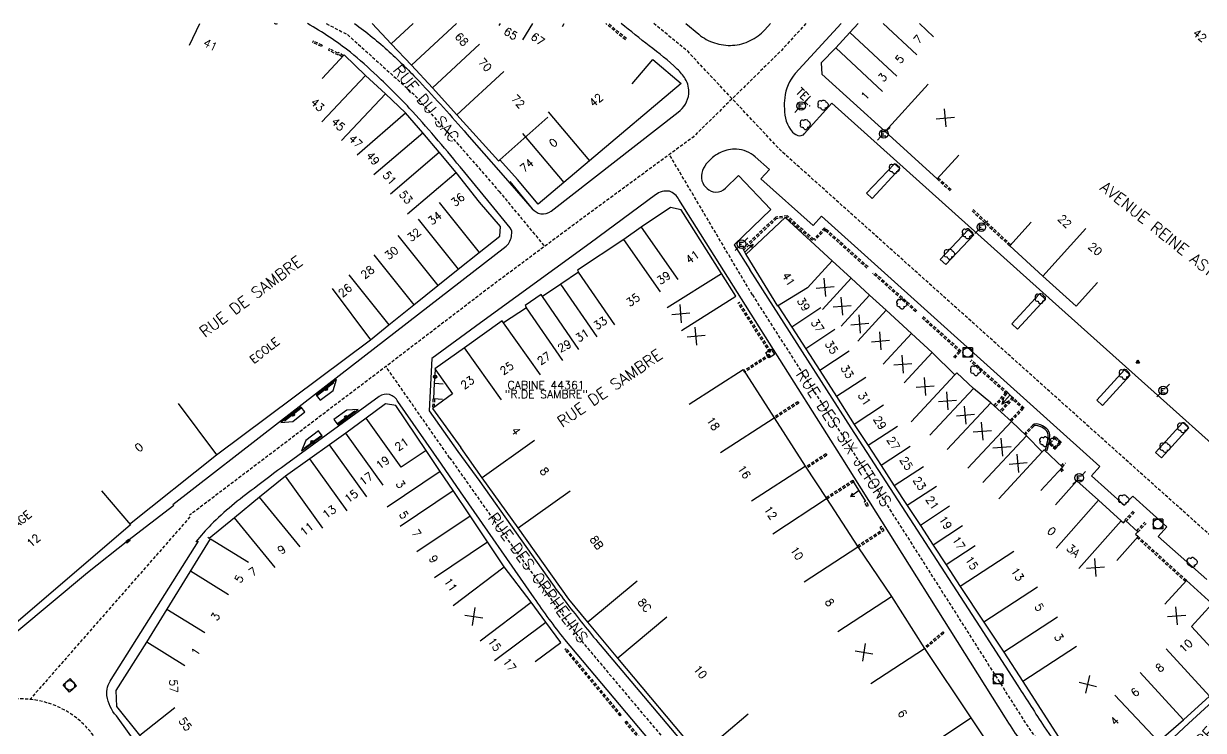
# Model space of a CAD drawing. Header units: millimetres. Extents: x 126000 to 127000, y 153000 to 154000.
# Drawn here: x 126632.5 to 126816.8, y 153889.6 to 154000 of the extents above; entities that cross this region are included whole.
import ezdxf
from ezdxf.enums import TextEntityAlignment as Align

# ---------------------------------------------------------------- set-up
doc = ezdxf.new("R2010")
doc.units = ezdxf.units.MM
doc.linetypes.add('DASHED', pattern=[0.75, 0.5, -0.25])
doc.layers.get('0').update_dxf_attribs({"linetype": 'CONTINUOUS'})
for name, color, linetype in [('W0001', 6, 'DASHED'), ('W0008', 7, 'CONTINUOUS'), ('W0100', 7, 'CONTINUOUS'), ('W0112', 1, 'DASHED'), ('W0300', 7, 'CONTINUOUS'), ('W0322', 7, 'CONTINUOUS'), ('W0400', 7, 'CONTINUOUS'), ('W0420', 7, 'CONTINUOUS'), ('W0471', 7, 'CONTINUOUS'), ('W0851', 7, 'CONTINUOUS'), ('W0984', 7, 'CONTINUOUS'), ('W0989', 7, 'CONTINUOUS'), ('W0991', 7, 'CONTINUOUS'), ('W1102', 7, 'CONTINUOUS')]:
    doc.layers.add(name, color=color, linetype=linetype)
doc.styles.get("Standard").update_dxf_attribs({"font": 'romans.shx', "width": 0.85})

# ---------------------------------------------------------------- blocks, each defined once
blk = doc.blocks.new('T400')
for p, q in [((-0.15, 0.3), (0.15, 0.3)), ((-0.15, -0.25), (-0.15, 0.3)), ((-0.15, 0.15), (0.15, 0.15)), ((-0.15, 0), (0.15, 0)), ((0.15, 0.3), (0.15, -0.25)), ((-0.15, -0.15), (0.15, -0.15)), ((-0.15, -0.25), (-0.15, -0.3)), ((-0.15, -0.3), (0.15, -0.3)), ((0.15, -0.3), (0.15, -0.25))]:
    blk.add_line(p, q)
blk = doc.blocks.new('T420')
for p, q in [((0.75, 0.75), (-0.75, 0.75)), ((-0.75, 0.75), (-0.75, -0.75)), ((0.75, 0.75), (0.75, -0.75)), ((0.75, -0.75), (-0.75, -0.75))]:
    blk.add_line(p, q)
blk.add_ellipse((0, 0), major_axis=(-0.53, 0.53), ratio=1, start_param=3.926991, end_param=10.210176)
blk = doc.blocks.new('t322o')
at = {"color": 0, "linetype": 'Continuous'}
for radius in [0.25, 0.15]:
    blk.add_circle((0, 0), radius, dxfattribs=at)
blk = doc.blocks.new('T300')
for p, q in [((-0.8, 0.51), (-0.86, 0.34)), ((-0.86, 0.34), (-0.86, 0.17)), ((-0.86, 0.17), (-0.74, 0.06)), ((-0.69, 0.63), (-0.8, 0.51)), ((-0.8, -0.06), (-0.74, 0.06)), ((-0.74, 0.06), (-0.69, 0.11)), ((-0.57, 0.69), (-0.69, 0.63)), ((-0.46, 0.69), (-0.57, 0.69)), ((-0.29, 0.63), (-0.46, 0.69)), ((-0.29, 0.63), (-0.17, 0.74)), ((-0.23, 0.57), (-0.29, 0.63)), ((-0.17, 0.74), (-0.06, 0.8)), ((-0.06, 0.8), (0.06, 0.8)), ((0.06, 0.8), (0.23, 0.74)), ((0.23, 0.74), (0.34, 0.63)), ((0.34, 0.63), (0.4, 0.51)), ((0.46, 0.46), (0.34, 0.46)), ((0.4, 0.51), (0.4, 0.46)), ((0.57, 0.4), (0.46, 0.46)), ((0.57, 0.4), (0.69, 0.29)), ((0.69, 0.29), (0.74, 0.17)), ((0.74, 0.06), (0.69, -0.17)), ((0.74, 0.17), (0.74, 0.06)), ((-0.8, -0.17), (-0.8, -0.06)), ((-0.8, -0.23), (-0.8, -0.17)), ((-0.74, -0.34), (-0.8, -0.23)), ((-0.69, -0.4), (-0.74, -0.34)), ((-0.51, -0.46), (-0.69, -0.4)), ((-0.4, -0.46), (-0.51, -0.46)), ((-0.4, -0.46), (-0.34, -0.46)), ((-0.34, -0.46), (-0.34, -0.4)), ((-0.34, -0.51), (-0.34, -0.46)), ((-0.29, -0.63), (-0.34, -0.51)), ((-0.17, -0.74), (-0.29, -0.63)), ((-0.06, -0.8), (-0.17, -0.74)), ((0.06, -0.8), (-0.06, -0.8)), ((0.17, -0.74), (0.06, -0.8)), ((0.23, -0.69), (0.17, -0.74)), ((0.29, -0.46), (0.23, -0.46)), ((0.29, -0.63), (0.23, -0.69)), ((0.46, -0.4), (0.29, -0.46)), ((0.34, -0.51), (0.29, -0.63)), ((0.34, -0.51), (0.34, -0.46)), ((0.57, -0.34), (0.46, -0.4)), ((0.63, -0.29), (0.57, -0.34)), ((0.69, -0.17), (0.63, -0.29))]:
    blk.add_line(p, q)
blk = doc.blocks.new('T471')
for p, q in [((-0.333334, 0.333334), (-0.333334, -0.333334)), ((-0.333334, 0.333334), (0.333334, 0.333334)), ((-0.333334, 0), (0, 0)), ((0.500001, 0.500001), (1.000002, 1.000002)), ((-0.500001, -0.500001), (-1.000002, -1.000002)), ((-0.333334, -0.333334), (0.333334, -0.333334))]:
    blk.add_line(p, q)
blk.add_ellipse((0, 0), major_axis=(0.471405, 0.471405), ratio=1, start_param=5.4977871438, end_param=11.780972451)
blk = doc.blocks.new('T851')
for p, q in [((-0.25, -0.15), (0, 0.32)), ((0, 0.32), (0.25, -0.15)), ((-0.25, -0.15), (0.25, -0.15))]:
    blk.add_line(p, q)
for major_axis in [(-0.106, 0.106), (-0.0354, 0.0354), (-0.0236, 0.0236)]:
    blk.add_ellipse((0, 0), major_axis=major_axis, ratio=1, start_param=3.926991, end_param=10.210176)
blk = doc.blocks.new('t112o')
at = {"color": 0, "linetype": 'Continuous'}
for p, q in [((-0.5, 0.5), (0.5, 0.5)), ((-0.5, -0.5), (-0.5, 0.5)), ((0.5, 0.5), (0.5, -0.5)), ((0.5, -0.5), (-0.5, -0.5))]:
    blk.add_line(p, q, dxfattribs=at)
blk = doc.blocks.new('t991o')
at = {"color": 0, "linetype": 'Continuous'}
for p, q in [((-1, 1), (1, -1)), ((-1, -1), (1, 1))]:
    blk.add_line(p, q, dxfattribs=at)

msp = doc.modelspace()

# ---------------------------------------------------------------- linework, layer by layer
at = {"layer": 'W0001', "flags": 128}
for points in [[(126754.67, 154000), (126750.64, 153995.6), (126743.16, 153988.27), (126737.05, 153982.28), (126733.35, 153979.56), (126723.02, 153971.99), (126717.91, 153968.22), (126713.86, 153965.21), (126705.87, 153959.28), (126689.07, 153946.46), (126658.39, 153923.23), (126658.39, 153923.23)], [(126679.75, 154000), (126683.06, 153998.29), (126693.52, 153988.88), (126701.18, 153980.2), (126706.73, 153973.83), (126706.73, 153973.83)], [(126888.49, 153872.09), (126842.56, 153901.3), (126835.56, 153905.77), (126829.52, 153909.63), (126750.8, 153980.13), (126743.16, 153988.27), (126736.26, 153995.62), (126732.39, 153998.81), (126730.89, 154000)], [(126746.32, 153957.64), (126736.63, 153974.01), (126733.35, 153979.56), (126733.35, 153979.56)], [(126706.73, 153973.83), (126710.21, 153969.62), (126713.86, 153965.21), (126713.86, 153965.21)], [(126746.32, 153957.64), (126749.62, 153952.47), (126771, 153919.1), (126788.9, 153890.92), (126792.52, 153885.63), (126795.98, 153881.23), (126798.85, 153878.15), (126804.2, 153874.31), (126804.2, 153874.31)], [(126699.02, 153932.22), (126693.39, 153940.28), (126689.07, 153946.46), (126689.07, 153946.46)], [(126699.02, 153932.22), (126707.89, 153919.68), (126719.77, 153903.43), (126749.05, 153868.65), (126777.82, 153834.82), (126779.9, 153833.1), (126784.81, 153828.07), (126799.42, 153815.93), (126818.6, 153800.18), (126820.8, 153798.36), (126820.8, 153798.36)], [(126658.45, 153922.99), (126633.46, 153894.49)]]:
    msp.add_lwpolyline(points, dxfattribs=at)
msp.add_lwpolyline([(126653.08, 153876.47), (126643.08, 153889.22, 0.365728), (126625.49, 153892.88), (126618.45, 153888.18, -0.307291), (126607.63, 153889.26), (126598.16, 153898.84)], format="xyb", dxfattribs=at)
at = {"layer": 'W0008', "flags": 128}
for points in [[(126704.98, 153972.36), (126700.64, 153977.64, 0.0165), (126692.72, 153986.82, 0.0144), (126687.7, 153991.83, 0.0213), (126683.51, 153995.54, 0.035239), (126676.82, 154000, 0.008)], [(126684.14, 154000, -0.032707), (126689.59, 153995.6, -0.0178), (126694.31, 153990.95, -0.0102), (126701.72, 153982.75), (126707.02, 153976.72), (126711.93, 153971.1), (126711.93, 153971.1)], [(126708.42, 153975.34), (126711.93, 153971.1, 0.1755), (126713.25, 153970.31, 0.205), (126714.87, 153970.72), (126734.72, 153986.16, 0.199), (126736.4, 153989.02, 0.154), (126735.84, 153991.37, 0.0683), (126734.57, 153992.91, 0.0297), (126730.21, 153996.51, 0.003607), (126725.82, 154000, 0.0167)], [(126735.93, 154000), (126737.95, 153998.33, 0.093), (126740.41, 153996.98, 0.0954), (126743.23, 153996.61, 0.0958), (126745.99, 153997.34, 0.095), (126748.26, 153999.01), (126749.17, 154000, 0.2049)], [(126760.17, 154000), (126753.02, 153992.19, 0.1504), (126751.37, 153988.41, 0.0446), (126751.31, 153986.71, 0.1883), (126752.59, 153983.05, 0.1935), (126753.72, 153982.49, 0.2059), (126754.43, 153982.77), (126758.75, 153987.57), (126793.2, 153956.64), (126836.37, 153918.02)], [(126817.33, 153913.23), (126809.72, 153919.94), (126811.06, 153921.42), (126805.73, 153926.2), (126804.39, 153924.8), (126799.27, 153929.4), (126800.58, 153930.86), (126757.1, 153969.94), (126755.79, 153968.46), (126747.66, 153975.75), (126749, 153977.2), (126746.77, 153979.21, 0.1682), (126743.84, 153980.39, 0.1201), (126741.42, 153979.93, 0.1108), (126739.38, 153978.39, 0.2466), (126738.42, 153975.47, 0.1439), (126739.24, 153974.25, 0.1666), (126740.58, 153973.68, 0.1995), (126742.13, 153974.32), (126744.13, 153976.28), (126749.21, 153970.98), (126743.46, 153965.48), (126745.9, 153961.63), (126745.9, 153961.63)], [(126655.77, 153924.89), (126672.27, 153937.7), (126685.48, 153947.93), (126707.87, 153965.27, 0.1978), (126708.69, 153966.98, 0.2042), (126708.5, 153968.13), (126704.99, 153972.36), (126704.99, 153972.36)], [(126746.75, 153953.66), (126734.84, 153972.55, 0.1809), (126733.35, 153973.83, 0.2142), (126731.18, 153973.25), (126720.95, 153965.72), (126703.86, 153953.3), (126696.24, 153947.7), (126695.83, 153939.56), (126700.3, 153933.2), (126700.3, 153933.2)], [(126745.89, 153961.63), (126754.11, 153948.74), (126761.69, 153936.91), (126781.85, 153905.81), (126787.81, 153896.58, 0.0032), (126791.91, 153890.22, 0.0113), (126794.83, 153886.02, 0.0119), (126798.1, 153881.78, 0.0655), (126799.96, 153879.86, 0.153), (126801.37, 153879.28, 0.1879), (126802.42, 153879.64), (126810.6, 153887.14), (126814.44, 153890.73), (126814.44, 153890.73)], [(126700.3, 153933.2), (126703.74, 153928.49), (126715.07, 153912.48, 0.0105), (126717.34, 153909.46, 0.0106), (126722.51, 153903.02), (126734.91, 153888.31), (126759.09, 153859.65), (126765.55, 153851.97, 0.0038), (126770.64, 153845.98, 0.0121), (126774.69, 153841.5), (126778.85, 153837.15, 0.3969), (126780.2, 153837.29), (126780.46, 153837.73), (126801.04, 153872.39, 0.31), (126800.86, 153873.42), (126797.74, 153876.44, -0.0256), (126793.86, 153880.68, -0.0145), (126790.21, 153885.24, -0.0199), (126785.88, 153891.61), (126760.16, 153932.39), (126746.75, 153953.66), (126746.75, 153953.66)], [(126697.73, 153931.23), (126690.95, 153940.99, 0.1679), (126689.65, 153942.09, 0.219), (126688.03, 153941.76), (126673.37, 153931.11, 0.0053), (126668.47, 153927.43, 0.0386), (126661.73, 153921.76, 0.016), (126659.39, 153919.11), (126659.39, 153919.11)], [(126725.75, 153796.84), (126729.6, 153798.69), (126741.33, 153803.8, 0.0385), (126744.36, 153805.42), (126753.26, 153811.06, 0.0143), (126758.04, 153814.17, 0.0118), (126760.21, 153815.82, 0.0103), (126764.69, 153819.51, 0.0179), (126769.7, 153824.12, -0.0089), (126774.11, 153828.52, 0.0753), (126776.1, 153830.71, 0.0543), (126776.78, 153832.48), (126772.67, 153837.5), (126739.02, 153877.64), (126717.03, 153903.85, -0.0222), (126712.25, 153910.32), (126700.71, 153926.87), (126697.73, 153931.23), (126697.73, 153931.23)], [(126814.44, 153890.73), (126827.46, 153902.64, 0.2515)]]:
    msp.add_lwpolyline(points, format="xyb", dxfattribs=at)
for points in [[(126764.16, 153973.53), (126765.04, 153972.71), (126769.36, 153977.36), (126768.5, 153978.12), (126764.16, 153973.53), (126764.16, 153973.53)], [(126780.01, 153967.8), (126780.91, 153967.01), (126776.54, 153962.37), (126775.66, 153963.16), (126780.01, 153967.8), (126780.01, 153967.8)], [(126791.17, 153957.79), (126792.06, 153956.97), (126787.75, 153952.28), (126786.85, 153953.11), (126791.17, 153957.79), (126791.17, 153957.79)], [(126804.45, 153945.94), (126805.35, 153945.11), (126801.03, 153940.39), (126800.14, 153941.23), (126804.45, 153945.94), (126804.45, 153945.94)], [(126678.15, 153941.97), (126678.8, 153941.18), (126680.82, 153942.72), (126681.37, 153944.45), (126678.15, 153941.97), (126678.15, 153941.97)], [(126672.67, 153937.7), (126674.52, 153937.88), (126676.4, 153939.36), (126675.8, 153940.13), (126672.67, 153937.7), (126672.67, 153937.7)], [(126684.74, 153939.74), (126682.96, 153939.65), (126680.94, 153938.2), (126681.54, 153937.38), (126684.74, 153939.74), (126684.74, 153939.74)], [(126813.58, 153937.7), (126814.49, 153936.9), (126810.21, 153932.22), (126809.29, 153933.03), (126813.58, 153937.7), (126813.58, 153937.7)], [(126678.52, 153936.42), (126676.55, 153934.93), (126675.89, 153933.27), (126679.12, 153935.62), (126678.52, 153936.42), (126678.52, 153936.42)]]:
    msp.add_lwpolyline(points, dxfattribs=at)
at = {"layer": 'W0008'}
for points in [[(126655.94, 153924.78), (126648.76, 153919.22), (126642.46, 153914.27), (126631.43, 153905.05), (126628.74, 153902.75), (126628.13, 153902.2), (126616.38, 153891.86, -0.323171), (126613.83, 153891.7), (126607.26, 153897.4), (126601.52, 153902.57)], [(126656.29, 153878.73), (126650.32, 153887.23), (126648.93, 153889.14), (126646.97, 153891.91, -0.146749), (126645.46, 153895.07, -0.161615), (126646.14, 153897.6), (126659.77, 153919.2)]]:
    msp.add_lwpolyline(points, format="xyb", dxfattribs=at)
at = {"layer": 'W0100'}
for p, q in [((126745.13, 153964.33), (126746.46, 153965.58)), ((126745.89, 153965.31), (126746.46, 153965.58)), ((126746.46, 153965.58), (126746.13, 153965.03)), ((126786.57, 153942.02), (126785.28, 153940.6)), ((126785.61, 153941.63), (126785.28, 153940.6)), ((126785.28, 153940.6), (126786.29, 153941.07)), ((126763.01, 153927.08), (126761.69, 153926.18)), ((126761.69, 153926.18), (126761.98, 153926.76)), ((126761.69, 153926.18), (126762.34, 153926.24))]:
    msp.add_line(p, q, dxfattribs=at)
at = {"layer": 'W0100', "flags": 128}
for points in [[(126686.91, 154000), (126689.9, 153996.85), (126693.06, 153993.49), (126696.33, 153989.98), (126700.15, 153985.76), (126706.65, 153978.57), (126706.86, 153978.75), (126709.62, 153975.64), (126709.62, 153975.64)], [(126716.64, 153999.53), (126716.93, 154000)], [(126762.86, 154000), (126761.54, 153998.59), (126759.35, 153996.24), (126757.07, 153993.89), (126757.19, 153992.11), (126767.08, 153983.13), (126775.19, 153975.75), (126778.56, 153979.44), (126778.56, 153979.44)], [(126703.7, 153972.13), (126700.04, 153976.75), (126697.4, 153979.92), (126694.82, 153982.94), (126692.12, 153986.07), (126688.98, 153989.02), (126685.89, 153991.92), (126682.52, 153995.1), (126679.09, 153991.45), (126679.09, 153991.45)], [(126727.54, 153990.59), (126730.78, 153994.4), (126735.2, 153990.64), (126720.89, 153978.58), (126716.85, 153975.21), (126712.85, 153971.82), (126709.62, 153975.64), (126709.62, 153975.64)], [(126712.85, 153971.82), (126709.62, 153975.64), (126709.62, 153975.64)], [(126648.99, 153921.82), (126662.6, 153932.68), (126686.65, 153950.61), (126689.53, 153952.99), (126693.42, 153956.08), (126697.17, 153959.13), (126700.34, 153961.66), (126703.62, 153964.27), (126706.88, 153966.81), (126706.97, 153968.34), (126703.71, 153972.13), (126703.71, 153972.13)], [(126743.72, 153957.43), (126741.47, 153960.99), (126735.18, 153970.93), (126733.53, 153971.28), (126728.96, 153968.23), (126726.22, 153966.31), (126718.98, 153961.49), (126719.17, 153961.21), (126716.4, 153959.33), (126713.52, 153957.38), (126713.32, 153957.68), (126710.8, 153955.98), (126711.04, 153955.63), (126707.42, 153953.3), (126707.23, 153953.57), (126701.35, 153949.4), (126696.72, 153946.11), (126699.49, 153942.21), (126696.33, 153939.9), (126700.75, 153933.81), (126700.75, 153933.81)], [(126791.37, 153927.09), (126794.78, 153930.75), (126791.89, 153933.44), (126791.61, 153933.13), (126789.13, 153935.65), (126786.79, 153937.9), (126783.57, 153940.8), (126780.87, 153943.03), (126778.25, 153945.45), (126777.96, 153945.14), (126774.4, 153948.67), (126771.17, 153951.63), (126767.2, 153955.24), (126764.63, 153957.6), (126761.75, 153960.25), (126758.8, 153962.94), (126751.46, 153969.71), (126745.28, 153963.94), (126750.24, 153955.86), (126750.24, 153955.86)], [(126789.89, 153968.99), (126786.52, 153965.29), (126791.7, 153960.59), (126796.88, 153955.87), (126800.24, 153959.56), (126800.24, 153959.56)], [(126744.83, 153964.89), (126745.28, 153963.94), (126745.28, 153963.94)], [(126750.32, 153955.88), (126752.46, 153952.61), (126754.64, 153949.24), (126756.86, 153945.85), (126759.46, 153941.78), (126762.23, 153937.42), (126764.4, 153934.11), (126766.42, 153931), (126768.49, 153927.84), (126770.49, 153924.76), (126772.56, 153921.65), (126774.58, 153918.59), (126776.57, 153915.48), (126778.8, 153912.12), (126782.49, 153906.55), (126785.6, 153901.84), (126788.56, 153897.27), (126794.11, 153888.7)], [(126736.46, 153940.57), (126744.86, 153945.99), (126749.74, 153938.43), (126754.58, 153930.91), (126757.87, 153925.83), (126762.78, 153918.31), (126768.03, 153910.55), (126773.19, 153902.43), (126780.44, 153891.59), (126787.54, 153881)], [(126697.88, 153941.32), (126696.53, 153941.41), (126696.68, 153943.85), (126698.03, 153943.76), (126698.03, 153943.76)], [(126786.92, 153941.69), (126786.21, 153942.35), (126786.21, 153942.35)], [(126697.56, 153930.07), (126695.35, 153933.37), (126690.6, 153940.39), (126689.01, 153940.61), (126685.98, 153938.39), (126682.79, 153936.06), (126680.26, 153934.24), (126677.17, 153932.03), (126673.38, 153929.32), (126669.33, 153926.05), (126665.41, 153922.82), (126661.47, 153919.61), (126661.22, 153919.79), (126661.22, 153919.79)], [(126738.04, 153885.7), (126725.29, 153900.93), (126720.61, 153906.54), (126717.62, 153910.13), (126709.7, 153921.25), (126704.11, 153929.1), (126700.75, 153933.81), (126700.75, 153933.81)], [(126712.39, 153900.38), (126716.39, 153903.38), (126714.05, 153906.54), (126711.78, 153909.65), (126707.56, 153915.16), (126704.95, 153919.07), (126702.23, 153923.15), (126699.59, 153927.08), (126697.56, 153930.07), (126697.56, 153930.07)], [(126764.01, 153925.47), (126762.02, 153928.68), (126762.02, 153928.68)], [(126793.68, 153924.87), (126796.99, 153928.62), (126800.41, 153925.6), (126803.91, 153922.39), (126804.27, 153922.05), (126804.6, 153922.42), (126806.51, 153920.63), (126806.18, 153920.27), (126806.58, 153919.91), (126803.27, 153916.17), (126803.27, 153916.17)], [(126813.67, 153891.31), (126817.72, 153895.01), (126821.61, 153898.58), (126825.57, 153902.14), (126818.15, 153909.4), (126814.12, 153913.05), (126810.77, 153909.35), (126810.77, 153909.35)], [(126809.78, 153887.89), (126813.67, 153891.31), (126813.67, 153891.31)]]:
    msp.add_lwpolyline(points, dxfattribs=at)
at = {"layer": 'W0100'}
for points in [[(126644.63, 153927.05), (126649.18, 153921.73), (126630.87, 153906.08), (126627.32, 153902.9), (126623.65, 153899.54), (126620.96, 153897.26), (126620.89, 153897.31), (126615.6, 153892.61), (126609.23, 153898.72), (126609.12, 153898.59), (126609.04, 153898.66), (126608.98, 153898.58), (126603.65, 153903.31), (126608.3, 153908.54)], [(126662.37, 153884.64), (126656.7, 153880.54), (126654.02, 153884.24), (126650.6, 153888.89), (126647.04, 153893.4), (126646.9, 153895.89), (126651.69, 153903.42), (126661.66, 153919.58), (126667.62, 153915.91)]]:
    msp.add_lwpolyline(points, dxfattribs=at)
at = {"layer": 'W0112'}
for p, q in [((126726.47, 153997.47), (126723.42, 154000)), ((126726.63, 153997.66), (126723.82, 154000)), ((126678.98, 153996.4), (126677.61, 153997.05)), ((126679.09, 153996.63), (126677.72, 153997.28)), ((126681.64, 153995.06), (126680.1, 153995.85)), ((126681.56, 153995.38), (126680.22, 153996.07)), ((126681.65, 153995.51), (126681.56, 153995.38)), ((126681.71, 153995.16), (126681.64, 153995.06)), ((126682.41, 153994.99), (126681.65, 153995.51)), ((126682.24, 153994.8), (126681.71, 153995.16)), ((126775.36, 153975.93), (126777.5, 153973.97)), ((126775.19, 153975.75), (126777.33, 153973.79)), ((126780.64, 153970.77), (126786.52, 153965.29)), ((126780.81, 153970.95), (126786.69, 153965.47)), ((126749.96, 153969.78), (126744.83, 153964.89)), ((126750.13, 153969.6), (126745, 153964.7)), ((126751.78, 153969.99), (126749.96, 153969.78)), ((126751.81, 153969.74), (126749.99, 153969.53)), ((126755.73, 153966.11), (126751.61, 153969.8)), ((126755.9, 153966.29), (126751.78, 153969.99)), ((126757.56, 153968.13), (126755.9, 153966.29)), ((126757.75, 153967.96), (126756.08, 153966.12)), ((126764.21, 153961.82), (126757.4, 153967.95)), ((126764.38, 153962.01), (126757.56, 153968.13)), ((126772, 153955.18), (126765.28, 153961.19)), ((126771.83, 153955), (126765.11, 153961.01)), ((126749.01, 153948.68), (126744.08, 153956.36)), ((126749.22, 153948.82), (126744.29, 153956.49)), ((126778.77, 153948.69), (126772.7, 153954.15)), ((126778.94, 153948.88), (126772.87, 153954.33)), ((126748.94, 153948.35), (126744.99, 153945.8)), ((126777.75, 153947.94), (126778.76, 153949.04)), ((126777.93, 153947.77), (126778.94, 153948.88)), ((126749.07, 153948.14), (126745.12, 153945.59)), ((126786.04, 153942.17), (126780.33, 153947.29)), ((126786.21, 153942.35), (126780.5, 153947.48)), ((126696.42, 153941.39), (126696.33, 153939.92)), ((126696.67, 153941.38), (126696.58, 153939.9)), ((126753.43, 153940.97), (126749.67, 153938.54)), ((126784.07, 153940.35), (126786.03, 153942.52)), ((126784.26, 153940.18), (126786.21, 153942.35)), ((126786.92, 153941.69), (126784.98, 153939.53)), ((126787.11, 153941.52), (126785.16, 153939.37)), ((126788.6, 153939.8), (126786.75, 153941.51)), ((126788.77, 153939.98), (126786.92, 153941.69)), ((126753.56, 153940.76), (126749.81, 153938.33)), ((126786.6, 153938.08), (126788.59, 153940.15)), ((126786.78, 153937.91), (126788.77, 153939.98)), ((126790.11, 153937.32), (126788.8, 153935.96)), ((126790.29, 153937.15), (126788.98, 153935.79)), ((126790.35, 153937.47), (126790.11, 153937.32)), ((126790.43, 153937.24), (126790.29, 153937.15)), ((126790.64, 153937.51), (126790.35, 153937.47)), ((126790.63, 153937.26), (126790.43, 153937.24)), ((126790.9, 153937.22), (126790.63, 153937.26)), ((126790.97, 153937.46), (126790.64, 153937.51)), ((126791.2, 153937.11), (126790.9, 153937.22)), ((126791.3, 153937.34), (126790.97, 153937.46)), ((126791.51, 153936.97), (126791.2, 153937.11)), ((126791.62, 153937.19), (126791.3, 153937.34)), ((126791.89, 153937.05), (126791.62, 153937.19)), ((126791.76, 153936.83), (126791.51, 153936.97)), ((126791.98, 153936.69), (126791.76, 153936.83)), ((126792.13, 153936.89), (126791.89, 153937.05)), ((126792.16, 153936.53), (126791.98, 153936.69)), ((126792.33, 153936.71), (126792.13, 153936.89)), ((126792.3, 153936.37), (126792.16, 153936.53)), ((126792.4, 153936.2), (126792.3, 153936.37)), ((126792.5, 153936.52), (126792.33, 153936.71)), ((126792.47, 153936.01), (126792.4, 153936.2)), ((126792.51, 153935.78), (126792.47, 153936.01)), ((126792.47, 153935.02), (126792.5, 153935.28)), ((126792.63, 153936.3), (126792.5, 153936.52)), ((126792.5, 153935.28), (126792.52, 153935.54)), ((126792.52, 153935.54), (126792.51, 153935.78)), ((126792.71, 153936.07), (126792.63, 153936.3)), ((126792.76, 153935.81), (126792.71, 153936.07)), ((126793.53, 153935.56), (126792.72, 153934.73)), ((126792.75, 153935.26), (126792.77, 153935.54)), ((126792.77, 153935.54), (126792.76, 153935.81)), ((126793.71, 153935.38), (126792.9, 153934.55)), ((126794.44, 153934.43), (126793.37, 153935.37)), ((126794.61, 153934.61), (126793.53, 153935.56)), ((126792.07, 153933.36), (126792.17, 153933.68)), ((126792.17, 153933.68), (126792.26, 153934.01)), ((126792.26, 153934.01), (126792.34, 153934.34)), ((126792.31, 153933.28), (126792.4, 153933.61)), ((126792.34, 153934.34), (126792.42, 153934.68)), ((126792.4, 153933.61), (126792.5, 153933.95)), ((126792.42, 153934.68), (126792.47, 153935.02)), ((126792.5, 153933.95), (126792.59, 153934.28)), ((126792.59, 153934.28), (126792.66, 153934.63)), ((126792.66, 153934.63), (126792.72, 153934.98)), ((126792.72, 153934.98), (126792.75, 153935.26)), ((126792.74, 153934.31), (126793.6, 153933.58)), ((126792.9, 153934.5), (126793.76, 153933.77)), ((126793.42, 153933.75), (126794.43, 153934.79)), ((126793.6, 153933.58), (126794.61, 153934.61)), ((126757.8, 153932.81), (126754.66, 153930.79)), ((126757.93, 153932.6), (126754.79, 153930.58)), ((126794.69, 153930.02), (126794.44, 153930.42)), ((126794.57, 153930.89), (126795.01, 153931.52)), ((126794.9, 153930.15), (126794.65, 153930.55)), ((126794.78, 153930.75), (126795.21, 153931.38)), ((126762.02, 153928.68), (126757.8, 153925.93)), ((126762.15, 153928.47), (126757.94, 153925.72)), ((126764.22, 153924.65), (126763.8, 153925.34)), ((126764.44, 153924.78), (126764.01, 153925.47)), ((126805.78, 153923.87), (126804.51, 153922.5)), ((126805.97, 153923.7), (126804.69, 153922.33)), ((126762.7, 153918.43), (126766.55, 153920.94)), ((126762.84, 153918.22), (126766.89, 153920.86)), ((126766.55, 153920.94), (126766.26, 153921.39)), ((126766.89, 153920.86), (126766.47, 153921.53)), ((126806.36, 153920.78), (126807.63, 153922.14)), ((126806.54, 153920.61), (126807.81, 153921.97)), ((126813.96, 153912.87), (126806.41, 153919.73)), ((126814.13, 153913.05), (126806.58, 153919.91)), ((126776.07, 153905.01), (126773.13, 153902.53)), ((126776.23, 153904.82), (126773.28, 153902.33)), ((126725.65, 153891.92), (126717.04, 153902.3)), ((126725.84, 153892.08), (126717.23, 153902.45)), ((126730.31, 153886.71), (126726.65, 153891.09)), ((126730.12, 153886.55), (126726.45, 153890.93))]:
    msp.add_line(p, q, dxfattribs=at)
for points in [[(126671.96, 153999.84), (126671.64, 154000)], [(126672.03, 154000), (126671.96, 153999.84)], [(126677.72, 153997.28), (126677.61, 153997.05)], [(126679.09, 153996.63), (126678.98, 153996.4)], [(126680.22, 153996.07), (126680.1, 153995.85)], [(126682.41, 153994.99), (126682.41, 153994.99)], [(126744.08, 153956.36), (126744.29, 153956.49)], [(126749.07, 153948.14), (126748.94, 153948.35)], [(126749.01, 153948.68), (126749.22, 153948.82)], [(126745.12, 153945.59), (126744.99, 153945.8)], [(126753.43, 153940.97), (126753.56, 153940.76)], [(126749.67, 153938.54), (126749.81, 153938.33)], [(126757.8, 153932.81), (126757.93, 153932.6)], [(126762.02, 153928.68), (126762.15, 153928.47)], [(126757.8, 153925.93), (126757.94, 153925.72)], [(126763.8, 153925.34), (126764.01, 153925.47)], [(126764.22, 153924.65), (126764.44, 153924.78)], [(126766.26, 153921.39), (126766.47, 153921.53)], [(126762.7, 153918.43), (126762.78, 153918.31)], [(126776.07, 153905.01), (126776.23, 153904.82)], [(126717.04, 153902.3), (126717.23, 153902.45)], [(126773.17, 153902.47), (126773.28, 153902.33)], [(126725.65, 153891.92), (126725.84, 153892.08)], [(126726.45, 153890.93), (126726.65, 153891.09)]]:
    msp.add_lwpolyline(points, dxfattribs=at)
at = {"layer": 'W0322', "flags": 128}
for points in [[(126696.68, 153943.85), (126696.82, 153945.92), (126696.82, 153945.92)], [(126680.94, 153943.93), (126678.37, 153941.94), (126678.37, 153941.94)], [(126675.77, 153939.91), (126673.23, 153937.93), (126673.23, 153937.93)], [(126681.57, 153937.61), (126684.2, 153939.54), (126684.2, 153939.54)], [(126676.27, 153933.73), (126678.91, 153935.63), (126678.91, 153935.63)]]:
    msp.add_lwpolyline(points, dxfattribs=at)
at = {"layer": 'W1102', "flags": 128}
for points in [[(126658.36, 153996.62), (126659.98, 154000)], [(126693.31, 154000), (126689.9, 153996.85), (126689.9, 153996.85)], [(126700.1, 154000), (126693.06, 153993.49), (126693.06, 153993.49)], [(126706.77, 153999.7), (126706.96, 154000)], [(126710.45, 153997.45), (126712.01, 154000)], [(126766.73, 154000), (126772, 153995.13), (126772, 153995.13)], [(126774.62, 153997.96), (126772.4, 154000)], [(126768.89, 153991.81), (126761.54, 153998.59), (126761.54, 153998.59)], [(126703.68, 153996.77), (126696.33, 153989.98), (126696.33, 153989.98)], [(126766.66, 153989.42), (126759.35, 153996.24), (126759.35, 153996.24)], [(126707.5, 153992.54), (126700.15, 153985.76), (126700.15, 153985.76)], [(126679.04, 153984.64), (126685.89, 153991.92), (126685.89, 153991.92)], [(126682.13, 153981.73), (126688.98, 153989.02), (126688.98, 153989.02)], [(126773.8, 153990.53), (126767.08, 153983.13), (126767.08, 153983.13)], [(126684.55, 153979.53), (126692.12, 153986.07), (126692.12, 153986.07)], [(126706.86, 153978.75), (126714.35, 153985.38), (126714.35, 153985.38)], [(126714.43, 153986.22), (126720.89, 153978.58), (126720.89, 153978.58)], [(126687.2, 153976.46), (126694.82, 153982.94), (126694.82, 153982.94)], [(126710.4, 153982.84), (126716.85, 153975.21), (126716.85, 153975.21)], [(126689.78, 153973.44), (126697.4, 153979.92), (126697.4, 153979.92)], [(126692.42, 153970.28), (126700.04, 153976.75), (126700.04, 153976.75)], [(126697.37, 153972.08), (126703.62, 153964.27), (126703.62, 153964.27)], [(126694.08, 153969.46), (126700.34, 153961.66), (126700.34, 153961.66)], [(126690.92, 153966.93), (126697.17, 153959.13), (126697.17, 153959.13)], [(126728.96, 153968.23), (126734.69, 153960.03), (126734.69, 153960.03)], [(126791.7, 153960.59), (126798.42, 153967.99), (126798.42, 153967.99)], [(126731.95, 153958.12), (126726.22, 153966.31), (126726.22, 153966.31)], [(126687.17, 153963.88), (126693.42, 153956.08), (126693.42, 153956.08)], [(126758.8, 153962.94), (126754.93, 153958.74)], [(126724.82, 153952.96), (126719.17, 153961.21), (126719.17, 153961.21)], [(126683.28, 153960.79), (126689.53, 153952.99), (126689.53, 153952.99)], [(126722.05, 153951.09), (126716.4, 153959.33), (126716.4, 153959.33)], [(126733.01, 153955.65), (126741.47, 153960.99), (126741.47, 153960.99)], [(126757.26, 153955.34), (126761.75, 153960.25), (126761.75, 153960.25)], [(126680.68, 153958.63), (126686.65, 153950.61), (126686.65, 153950.61)], [(126719.18, 153949.14), (126713.52, 153957.38), (126713.52, 153957.38)], [(126735.26, 153952.09), (126743.72, 153957.43), (126743.72, 153957.43)], [(126754.93, 153958.74), (126750.24, 153955.86), (126750.24, 153955.86)], [(126760.18, 153952.74), (126764.63, 153957.6), (126764.63, 153957.6)], [(126716.69, 153947.39), (126711.04, 153955.63), (126711.04, 153955.63)], [(126757.02, 153955.6), (126752.46, 153952.61), (126752.46, 153952.61)], [(126762.77, 153950.41), (126767.2, 153955.24), (126767.2, 153955.24)], [(126713.21, 153945.14), (126707.42, 153953.3), (126707.42, 153953.3)], [(126759.21, 153952.22), (126754.64, 153949.24), (126754.64, 153949.24)], [(126766.77, 153946.83), (126771.17, 153951.63), (126771.17, 153951.63)], [(126707.13, 153941.24), (126701.35, 153949.4), (126701.35, 153949.4)], [(126761.43, 153948.84), (126756.86, 153945.85), (126756.86, 153945.85)], [(126770.04, 153943.91), (126774.4, 153948.67), (126774.4, 153948.67)], [(126764.03, 153944.76), (126759.46, 153941.78), (126759.46, 153941.78)], [(126771.14, 153937.83), (126777.96, 153945.14), (126777.96, 153945.14)], [(126774.05, 153935.72), (126780.87, 153943.03), (126780.87, 153943.03)], [(126776.75, 153933.49), (126783.57, 153940.8), (126783.57, 153940.8)], [(126656.63, 153940.7), (126662.6, 153932.68), (126662.6, 153932.68)], [(126766.8, 153940.4), (126762.23, 153937.42), (126762.23, 153937.42)], [(126691.47, 153930.77), (126685.98, 153938.39), (126685.98, 153938.39)], [(126741.34, 153933.01), (126749.74, 153938.43), (126749.74, 153938.43)], [(126779.97, 153930.59), (126786.79, 153937.9), (126786.79, 153937.9)], [(126688.63, 153927.95), (126682.79, 153936.06), (126682.79, 153936.06)], [(126768.97, 153937.09), (126764.4, 153934.11), (126764.4, 153934.11)], [(126782.31, 153928.34), (126789.13, 153935.65), (126789.13, 153935.65)], [(126686.1, 153926.13), (126680.26, 153934.24), (126680.26, 153934.24)], [(126712.26, 153934.9), (126704.11, 153929.1), (126704.11, 153929.1)], [(126770.99, 153933.99), (126766.42, 153931), (126766.42, 153931)], [(126683.02, 153923.92), (126677.17, 153932.03), (126677.17, 153932.03)], [(126695.35, 153933.37), (126691.47, 153930.77)], [(126784.79, 153925.82), (126791.61, 153933.13), (126791.61, 153933.13)], [(126697.56, 153930.07), (126689.25, 153924.5), (126689.25, 153924.5)], [(126746.17, 153925.5), (126754.58, 153930.91), (126754.58, 153930.91)], [(126773.06, 153930.82), (126768.49, 153927.84), (126768.49, 153927.84)], [(126679.23, 153921.21), (126673.38, 153929.32), (126673.38, 153929.32)], [(126675.67, 153918.32), (126669.33, 153926.05), (126669.33, 153926.05)], [(126691.28, 153921.52), (126699.59, 153927.08), (126699.59, 153927.08)], [(126709.7, 153921.25), (126717.85, 153927.05), (126717.85, 153927.05)], [(126775.06, 153927.75), (126770.49, 153924.76), (126770.49, 153924.76)], [(126749.5, 153920.36), (126757.87, 153925.83), (126757.87, 153925.83)], [(126777.13, 153924.63), (126772.56, 153921.65), (126772.56, 153921.65)], [(126793.78, 153918.1), (126800.41, 153925.6), (126800.41, 153925.6)], [(126671.75, 153915.08), (126665.41, 153922.82), (126665.41, 153922.82)], [(126693.92, 153917.59), (126702.23, 153923.15), (126702.23, 153923.15)], [(126797.29, 153914.9), (126803.91, 153922.39), (126803.91, 153922.39)], [(126779.15, 153921.57), (126774.58, 153918.59), (126774.58, 153918.59)], [(126696.64, 153913.51), (126704.95, 153919.07), (126704.95, 153919.07)], [(126754.41, 153912.84), (126762.78, 153918.31), (126762.78, 153918.31)], [(126781.14, 153918.46), (126776.57, 153915.48), (126776.57, 153915.48)], [(126787.18, 153917.58), (126778.8, 153912.12), (126778.8, 153912.12)], [(126699.56, 153909.16), (126707.56, 153915.16), (126707.56, 153915.16)], [(126728.29, 153912.94), (126720.61, 153906.54), (126720.61, 153906.54)], [(126790.86, 153912.02), (126782.49, 153906.55), (126782.49, 153906.55)], [(126703.77, 153903.65), (126711.78, 153909.65), (126711.78, 153909.65)], [(126759.66, 153905.08), (126768.03, 153910.55), (126768.03, 153910.55)], [(126814.94, 153905.87), (126818.15, 153909.4), (126818.15, 153909.4)], [(126706.04, 153900.54), (126714.05, 153906.54), (126714.05, 153906.54)], [(126732.97, 153907.33), (126725.29, 153900.93), (126725.29, 153900.93)], [(126793.97, 153907.3), (126785.6, 153901.84), (126785.6, 153901.84)], [(126814.94, 153905.87), (126821.61, 153898.58), (126821.61, 153898.58)], [(126764.81, 153896.95), (126773.19, 153902.43), (126773.19, 153902.43)], [(126796.93, 153902.74), (126788.56, 153897.27), (126788.56, 153897.27)], [(126810.97, 153902.39), (126817.72, 153895.01), (126817.72, 153895.01)], [(126806.92, 153898.69), (126813.67, 153891.31), (126813.67, 153891.31)], [(126802.93, 153895.17), (126809.78, 153887.89), (126809.78, 153887.89)], [(126745.65, 153892.19), (126738.04, 153885.7), (126738.04, 153885.7)], [(126772.13, 153886.02), (126780.44, 153891.59), (126780.44, 153891.59)]]:
    msp.add_lwpolyline(points, dxfattribs=at)
at = {"layer": 'W1102'}
for points in [[(126664.47, 153910.81), (126658.52, 153914.49)], [(126660.8, 153904.86), (126654.84, 153908.53)], [(126657.65, 153899.75), (126651.69, 153903.42)], [(126650.6, 153888.89), (126656.1, 153893.22)]]:
    msp.add_lwpolyline(points, dxfattribs=at)

# ---------------------------------------------------------------- block references
at = {"layer": 'W0112', "rotation": 32.3807}
msp.add_blockref('t112o', (126749.1, 153948.5), dxfattribs=at)
at = {"layer": 'W0300', "rotation": 0.009719999999960925}
for p in [(126757.4, 153987.26), (126754.62, 153984.24), (126768.56, 153977.32), (126779.94, 153967.19), (126777.14, 153963.99), (126791.34, 153957.06), (126769.71, 153956.22), (126781.25, 153945.83), (126804.46, 153945.25), (126813.6, 153936.91), (126792.05, 153934.71), (126793.63, 153934.54), (126810.84, 153933.81), (126804.38, 153925.63), (126815.07, 153915.87)]:
    msp.add_blockref('T300', p, dxfattribs=at)
at = {"layer": 'W0322'}
for p, rotation in [((126696.75, 153944.86), 86.18464655804638), ((126679.69, 153942.96), 217.8532053199127), ((126674.53, 153938.94), 217.8692222364843), ((126682.85, 153938.55), 36.30847265262732), ((126677.56, 153934.66), 35.70536456457104)]:
    msp.add_blockref('t322o', p, dxfattribs=dict(at, rotation=rotation))
at = {"layer": 'W0400', "rotation": 307.7813}
msp.add_blockref('T400', (126648.76, 153919.22), dxfattribs=at)
at = {"layer": 'W0420'}
for p, rotation in [((126779.95, 153948.65), 0.009719999999960925), ((126809.67, 153921.87), 0.009719999999960925), ((126639.68, 153896.68), 221.2763)]:
    msp.add_blockref('T420', p, dxfattribs=dict(at, rotation=rotation))
msp.add_blockref('T420', (126784.68, 153897.68), dxfattribs=at)
at = {"layer": 'W0471', "rotation": 0.009719999999960925}
for p in [(126753.93, 153987.14), (126766.84, 153982.8), (126782.08, 153968.23), (126744.62, 153965.56), (126810.49, 153942.71), (126797.38, 153929.07)]:
    msp.add_blockref('T471', p, dxfattribs=at)
at = {"layer": 'W0851', "rotation": 0.009719999999960925}
msp.add_blockref('T851', (126806.52, 153947.17), dxfattribs=at)
at = {"layer": 'W0991'}
for p, rotation in [((126776.46, 153985.27), 49.76268174086066), ((126757.67, 153958.82), 49.76268174086066), ((126735.15, 153954.71), 49.76268174086066), ((126760.32, 153955.89), 49.76268174086066), ((126763.11, 153953.1), 49.76268174086066), ((126737.52, 153951.22), 49.76268174086066), ((126766.33, 153950.45), 49.76268174086066), ((126769.81, 153946.83), 49.76268174086066), ((126773.3, 153943.34), 49.76268174086066), ((126776.79, 153941.11), 49.76268174086066), ((126779.59, 153938.88), 49.76268174086066), ((126782.24, 153936.37), 49.76268174086066), ((126785.31, 153933.86), 49.76268174086066), ((126787.82, 153931.34), 49.76268174086066), ((126799.92, 153915.09), 49.76268174086066), ((126702.8, 153907.44), 36.00161663289519), ((126812.6, 153907.53), 49.76268174086066), ((126763.76, 153901.83), 36.21390208418681), ((126798.72, 153896.84), 31.43193757024928)]:
    msp.add_blockref('t991o', p, dxfattribs=dict(at, rotation=rotation))

# ---------------------------------------------------------------- texts
at = {"layer": 'W0984'}
for s, rotation, p in [('TEL.', 316.378, (126754.65, 153988.52)), ('ECOLE', 38.1355, (126670.11, 153948.97)), ('GARAGE', 40.52, (126631.01, 153921.58))]:
    msp.add_text(s, height=1.25, rotation=rotation, dxfattribs=at).set_placement(p, align=Align.MIDDLE)
for s, p in [('"R.DE SAMBRE"', (126707.64, 153941.52)), ('CABINE 44361', (126708.07, 153942.94))]:
    msp.add_text(s, height=1.25, dxfattribs=at).set_placement(p)
at = {"layer": 'W0989'}
for s, rotation, p in [('RUE DU SAC', 309.0803, (126695.36, 153987.53)), ('AVENUE REINE ASTRID', 321.3028, (126811.09, 153966.8)), ('RUE DE SAMBRE', 36.7908, (126667.97, 153957.4)), ('RUE DE SAMBRE', 34.8137, (126724.02, 153943.1)), ('RUE DES SIX JETONS', 303.1827, (126760.62, 153935.3)), ('RUE DES ORPHELINS', 306.1962, (126712.85, 153913.49)), ('RUE PENNEBECQ', 45.2203, (126818.86, 153890.46))]:
    msp.add_text(s, height=1.75, rotation=rotation, dxfattribs=at).set_placement(p, align=Align.MIDDLE)
at = {"layer": 'W0991'}
for s, rotation, p in [('68', 313.0097, (126700.91, 153997.54)), ('65', 328.4703, (126708.58, 153998.43)), ('67', 325.2153, (126712.8, 153997.59)), ('7', 47.1842, (126772.19, 153997.55)), ('42', 320.731, (126816.22, 153998.14)), ('41', 334.3846, (126661.66, 153996.69)), ('70', 312.1288, (126704.55, 153993.57)), ('5', 46.8973, (126769.3, 153994.45)), ('3', 46.975, (126766.66, 153991.62)), ('72', 312.1058, (126709.71, 153987.86)), ('42', 40.1184, (126721.89, 153988.05)), ('1', 45.7854, (126763.91, 153988.74)), ('43', 316.7615, (126678.38, 153987.32)), ('45', 316.7716, (126681.61, 153984.28)), ('47', 316.7667, (126684.34, 153981.63)), ('0', 39.9142, (126715.2, 153981.4)), ('49', 310.8076, (126687.04, 153978.95)), ('74', 40.2131, (126711.06, 153977.83)), ('51', 310.4882, (126689.65, 153975.91)), ('53', 309.8601, (126692.2, 153972.89)), ('36', 38.9888, (126700.29, 153972.51)), ('34', 38.5106, (126696.69, 153969.62)), ('22', 315.7125, (126795.13, 153969.12)), ('32', 38.6408, (126693.45, 153967.03)), ('30', 39.1451, (126689.93, 153964.2)), ('20', 319.6389, (126799.88, 153964.8)), ('41', 36.3282, (126736.94, 153963.54)), ('28', 38.4562, (126686.19, 153961.19)), ('39', 34.9614, (126732.46, 153960.3)), ('26', 39.547, (126682.68, 153958.35)), ('41', 301.091, (126751.96, 153960.11)), ('35', 35.8725, (126727.68, 153956.87)), ('39', 303.2034, (126754.32, 153956.17)), ('33', 34.1332, (126722.55, 153953.24)), ('37', 302.9376, (126756.5, 153952.82)), ('31', 34.1332, (126719.73, 153951.32)), ('29', 27.3045, (126716.95, 153949.65)), ('35', 303.1966, (126758.68, 153949.47)), ('27', 34.0267, (126713.77, 153947.73)), ('25', 35.34, (126707.94, 153946.19)), ('33', 302.5953, (126761.14, 153945.67)), ('23', 36.1473, (126701.8, 153943.96)), ('31', 302.4238, (126763.84, 153941.43)), ('18', 302.862, (126740.19, 153937.55)), ('29', 303.2012, (126766.25, 153937.69)), ('4', 305.4696, (126709.36, 153936.39)), ('27', 303.0556, (126768.35, 153934.47)), ('0', 38.8344, (126650.49, 153933.84)), ('21', 35.5179, (126691.52, 153934.32)), ('19', 36.0984, (126688.56, 153931.46)), ('25', 303.1638, (126770.39, 153931.34)), ('17', 35.7192, (126685.97, 153928.93)), ('8', 305.4697, (126713.83, 153930.1)), ('16', 302.7387, (126745.05, 153930.01)), ('3', 303.8424, (126691.36, 153928.07)), ('23', 303.037, (126772.43, 153928.21)), ('15', 35.5414, (126683.65, 153926.22)), ('21', 303.5737, (126774.42, 153925.18)), ('13', 35.553, (126680.22, 153923.76)), ('12', 302.9353, (126749.16, 153923.64)), ('5', 303.7904, (126691.87, 153923.29)), ('19', 303.47, (126776.48, 153922.08)), ('11', 38.9506, (126676.7, 153921.08)), ('7', 303.8607, (126693.85, 153920.38)), ('0', 318.5154, (126793.07, 153920.74)), ('12', 40.9286, (126634, 153919.28)), ('8B', 306.5525, (126721.99, 153918.96)), ('17', 302.6336, (126778.55, 153918.89)), ('3A', 317.5655, (126796.43, 153917.72)), ('9', 39.4969, (126672.78, 153917.88)), ('9', 303.7367, (126696.52, 153916.39)), ('10', 303.1473, (126753.27, 153917.32)), ('7', 35.8319, (126668.29, 153914.41)), ('15', 303.5988, (126780.58, 153915.78)), ('5', 58.3273, (126666.11, 153913.31)), ('11', 303.6684, (126699.18, 153912.4)), ('13', 303.507, (126787.73, 153914.03)), ('8C', 309.8392, (126729.48, 153909.18)), ('8', 304.0648, (126758.39, 153909.62)), ('3', 58.3273, (126662.43, 153907.42)), ('5', 303.4483, (126791.14, 153908.88)), ('3', 302.9259, (126794.21, 153904.17)), ('1', 58.3273, (126659.33, 153901.94)), ('15', 306.1761, (126706.05, 153903.08)), ('10', 42.4852, (126814.04, 153902.84)), ('17', 306.5493, (126708.39, 153899.9)), ('10', 309.9465, (126738.18, 153898.77)), ('8', 42.4247, (126809.96, 153899.43)), ('57', 273.231, (126655.9, 153896.56)), ('6', 41.0382, (126806.1, 153895.59)), ('55', 306.1309, (126657.74, 153890.63)), ('6', 303.7716, (126769.75, 153892.28)), ('4', 43.8187, (126802.91, 153891.11))]:
    msp.add_text(s, height=1.25, rotation=rotation, dxfattribs=at).set_placement(p, align=Align.MIDDLE)

doc.saveas('drawing.dxf')
